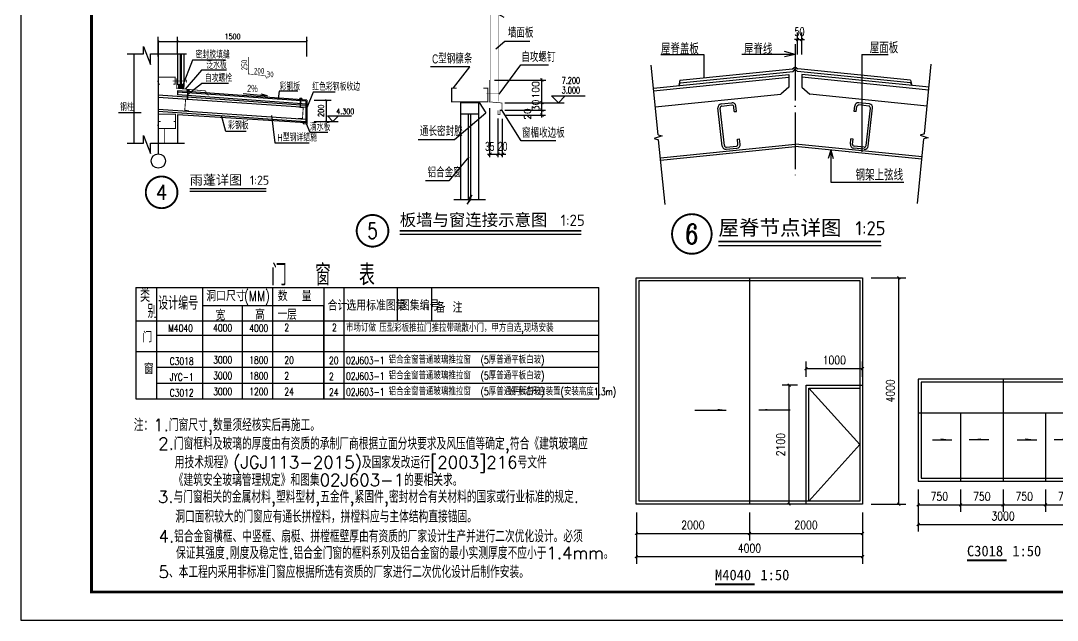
# Model space of a CAD drawing. Extents: x -21908402 to 2004492, y 83987 to 5079726.
# Drawn here: x 1811392 to 1866368, y 83987 to 115777 of the extents above; entities that cross this region are included whole.
import ezdxf
from ezdxf.enums import TextEntityAlignment as Align

# ---------------------------------------------------------------- set-up
doc = ezdxf.new("R2010")
doc.units = 0
doc.header["$LTSCALE"] = 1000
doc.linetypes.add('DOTE', pattern=[2.42, 2, -0.2, 0.02, -0.2])
doc.layers.get('0').update_dxf_attribs({"linetype": 'CONTINUOUS'})
doc.layers.get('DEFPOINTS').update_dxf_attribs({"linetype": 'CONTINUOUS'})
for name, color, linetype in [('3', 123, 'CONTINUOUS'), ('CC', 3, 'CONTINUOUS'), ('DIM1', 210, 'CONTINUOUS'), ('DIM_ELEV', 3, 'CONTINUOUS'), ('DIM_IDEN', 3, 'CONTINUOUS'), ('DIM_SYMB', 3, 'CONTINUOUS'), ('DOTE', 1, 'DOTE'), ('PUB_DIM', 3, 'CONTINUOUS'), ('PUB_TEXT', 7, 'CONTINUOUS'), ('PUB_TITLE', 4, 'CONTINUOUS'), ('SGT', 40, 'CONTINUOUS'), ('WALL', 6, 'CONTINUOUS'), ('WALL_$LINE', 7, 'CONTINUOUS'), ('WINDOW', 94, 'CONTINUOUS'), ('文字', 153, 'CONTINUOUS')]:
    doc.layers.add(name, color=color, linetype=linetype)
doc.styles.add('_HZTXT', font='txt.shx', dxfattribs={"width": 0.8, "bigfont": 'hztxt.shx'})
doc.styles.add('_TCH_DIM', font='SIMPLEX', dxfattribs={"bigfont": 'GBCBIG'})
doc.styles.add('_TCH_DIM_T3', font='simplex_.ttf', dxfattribs={"width": 0.705882, "bigfont": 'GBCBIG'})
doc.styles.add('_TCH_LABEL', font='complex_.ttf', dxfattribs={"bigfont": 'GBCBIG'})
doc.styles.add('CHIN-1', font='')
doc.styles.add('DIM_FONT', font='simplex.shx', dxfattribs={"width": 0.8})
doc.styles.add('SM', font='SIM08', dxfattribs={"width": 0.7, "height": 5, "bigfont": 'HZTXT'})
doc.styles.get("Standard").update_dxf_attribs({"font": 'tssdeng.shx', "width": 0.7, "bigfont": 'hztxt.shx'})
doc.styles.add('图签宋体', font='simhei.ttf')
doc.styles.get('CHIN-1').set_extended_font_data('SimSun')
doc.dimstyles.new('_TCH_ARCH__100', dxfattribs={"dimtxt": 297.5, "dimasz": 100, "dimexe": 250, "dimexo": 300, "dimgap": 126.25, "dimtad": 1, "dimdec": 0, "dimzin": 0, "dimtxsty": '_TCH_DIM_T3', "dimblk": 'ARCHTICK', "dimcen": 0.09, "dimclrt": 7, "dimazin": 3, "dimtfac": 1, "dimtdec": 0, "dimtix": 1, "dimtmove": 0, "dimatfit": 3, "dimtolj": 1, "dimtzin": 0})
doc.dimstyles.new('DIMN', dxfattribs={"dimtxt": 300, "dimasz": 100, "dimexe": 250, "dimexo": 300, "dimgap": 150, "dimtad": 1, "dimdec": 0, "dimzin": 0, "dimtxsty": 'DIM_FONT', "dimblk": 'ARCHTICK', "dimcen": 0.09, "dimclrt": 7, "dimazin": 3, "dimtfac": 1, "dimtdec": 0, "dimtix": 1, "dimtmove": 0, "dimatfit": 3, "dimtolj": 1, "dimtzin": 0})
doc.dimstyles.new('DIMN50', dxfattribs={"dimscale": 0.5, "dimtxt": 300, "dimasz": 100, "dimexe": 250, "dimexo": 300, "dimgap": 150, "dimtad": 1, "dimdec": 0, "dimzin": 0, "dimtxsty": 'DIM_FONT', "dimblk": 'ARCHTICK', "dimcen": 0.09, "dimclrt": 7, "dimazin": 3, "dimtfac": 1, "dimtdec": 0, "dimtix": 1, "dimtmove": 0, "dimatfit": 3, "dimtolj": 1, "dimtzin": 0})

# ---------------------------------------------------------------- blocks, each defined once
blk = doc.blocks.new('_ARCHTICK')
at = {"color": 0, "linetype": 'BYBLOCK', "const_width": 0.4}
blk.add_lwpolyline([(-0.5, -0.5), (0.5, 0.5)], dxfattribs=at)
blk = doc.blocks.new('*D22')
at = {"layer": 'DEFPOINTS', "color": 0}
for p in [(972805, -2474429), (972655, -2475259), (972805, -2475259)]:
    blk.add_point(p, dxfattribs=at)
at = {"layer": 'PUB_DIM', "color": 0}
for p, q in [((972655, -2474959), (972655, -2474179)), ((972805, -2474959), (972805, -2474179)), ((972655, -2474429), (972555, -2474429)), ((972655, -2474429), (972805, -2474429)), ((972805, -2474429), (972905, -2474429))]:
    blk.add_line(p, q, dxfattribs=at)
at = {"layer": 'PUB_DIM', "color": 0, "xscale": 100, "yscale": 100, "zscale": 100}
blk.add_blockref('_ARCHTICK', (972655, -2474429), dxfattribs=at)
at = {"layer": 'PUB_DIM', "color": 0, "xscale": 100, "yscale": 100, "zscale": 100, "rotation": 180}
blk.add_blockref('_ARCHTICK', (972805, -2474429), dxfattribs=at)
at = {"layer": 'PUB_DIM', "color": 7, "insert": (972730, -2474154), "char_height": 297.5, "attachment_point": 5, "style": '_TCH_DIM_T3'}
blk.add_mtext('\\A1;50', dxfattribs=at)
blk = doc.blocks.new('*D34')
at = {"layer": 'DEFPOINTS', "color": 0}
for p in [(802378, -2479625), (803353, -2479625), (802378, -2480793)]:
    blk.add_point(p, dxfattribs=at)
at = {"layer": 'PUB_DIM', "color": 0}
for p, q in [((802678, -2479625), (803603, -2479625)), ((803353, -2480793), (803353, -2479625)), ((802678, -2480793), (803603, -2480793))]:
    blk.add_line(p, q, dxfattribs=at)
at = {"layer": 'PUB_DIM', "color": 0, "xscale": 100, "yscale": 100, "zscale": 100}
for p, rotation in [((803353, -2479625), 90), ((803353, -2480793), 270)]:
    blk.add_blockref('_ARCHTICK', p, dxfattribs=dict(at, rotation=rotation))
at = {"layer": 'PUB_DIM', "color": 7, "insert": (803053, -2480209), "char_height": 300, "attachment_point": 5, "rotation": 90, "style": 'DIM_FONT'}
blk.add_mtext('\\A1;200', dxfattribs=at)
blk = doc.blocks.new('C')
at = {"layer": '3', "color": 6}
for p, q in [((971817, -2485250), (972223, -2484921)), ((972223, -2484921), (973319, -2484921)), ((970673, -2486042), (968939, -2486042)), ((969957, -2486979), (970673, -2486042)), ((971970, -2487252), (972926, -2485965)), ((972926, -2485965), (974149, -2485965)), ((971757, -2486635), (974026, -2486635)), ((973860, -2488292), (973860, -2486561)), ((970269, -2491904), (970269, -2487629)), ((970269, -2487629), (971069, -2487629)), ((971065, -2487629), (971095, -2487605)), ((971088, -2487657), (971065, -2487627)), ((971068, -2487633), (971098, -2487609)), ((971092, -2487654), (971069, -2487624)), ((971069, -2491904), (971069, -2487629)), ((971071, -2487637), (971101, -2487613)), ((971096, -2487651), (971073, -2487621)), ((971074, -2487640), (971104, -2487617)), ((971100, -2487648), (971077, -2487618)), ((971077, -2487644), (971108, -2487621)), ((971080, -2487648), (971111, -2487625)), ((971104, -2487645), (971081, -2487615)), ((971083, -2487652), (971114, -2487629)), ((971108, -2487642), (971085, -2487612)), ((971086, -2487656), (971117, -2487633)), ((971112, -2487639), (971089, -2487609)), ((971092, -2487631), (971375, -2488081)), ((971116, -2487636), (971093, -2487606)), ((972220, -2487635), (974847, -2487635)), ((974334, -2487380), (974591, -2487636)), ((969997, -2489262), (971375, -2488081)), ((970269, -2488129), (971069, -2488129)), ((970269, -2488129), (971069, -2488129)), ((970619, -2491904), (970619, -2488129)), ((970719, -2491904), (970719, -2488129)), ((971555, -2490046), (971555, -2487872)), ((971999, -2487967), (972099, -2487967)), ((972943, -2489314), (972075, -2487927)), ((972220, -2487967), (974013, -2487967)), ((971921, -2490046), (971921, -2488331)), ((972121, -2490046), (972121, -2488345)), ((972220, -2488182), (974013, -2488182)), ((968393, -2489262), (969997, -2489262)), ((974468, -2489314), (972943, -2489314)), ((971457, -2489909), (972259, -2489909)), ((970635, -2490021), (969753, -2491079)), ((969753, -2491079), (968721, -2491079)), ((970760, -2491724), (970552, -2492113)), ((970619, -2491904), (970760, -2491724)), ((969966, -2491904), (971363, -2491904)), ((970552, -2492113), (970719, -2491904))]:
    blk.add_line(p, q, dxfattribs=at)
at = {"layer": '3'}
blk.add_line((970619, -2492134), (970619, -2492134), dxfattribs=at)
at = {"layer": '3', "color": 6}
for points, const_width in [([(971577, -2487577), (971577, -2483662)], 10), ([(971577, -2487573), (971951, -2487573), (971951, -2483736)], 10), ([(971537, -2486635), (971538, -2487611)], 30), ([(973925, -2486700), (973788, -2486563)], 40), ([(970070, -2486966), (970070, -2486991), (969870, -2486991), (969870, -2487591), (971470, -2487591), (971470, -2486991), (971270, -2486991)], 50), ([(971401, -2487230), (972007, -2487230)], 20), ([(971985, -2487187), (971985, -2487273)], 20), ([(971530, -2487596), (972106, -2487646)], 30), ([(972082, -2487645), (972101, -2487645), (972101, -2487967), (972001, -2487967), (972001, -2488166), (971925, -2488166), (971925, -2487969)], 30), ([(973925, -2487700), (973788, -2487563)], 40), ([(973927, -2488034), (973790, -2487896)], 40), ([(973927, -2488252), (973790, -2488115)], 40), ([(971489, -2489978), (971626, -2489841)], 40), ([(971852, -2489978), (971989, -2489841)], 40), ([(972052, -2489978), (972189, -2489841)], 40)]:
    blk.add_lwpolyline(points, dxfattribs=dict(at, const_width=const_width))
for centre, radius, start, end in [((971586, -2484612), 950, 50.903, 111.0134), ((971092, -2487631), 26.9, 352.9438, 345.4836)]:
    blk.add_arc(centre, radius, start, end, dxfattribs=at)
at = {"layer": 'DIM_ELEV', "color": 6}
for p, q in [((974590, -2487635), (974290, -2487335)), ((974290, -2487335), (975775, -2487335)), ((974590, -2487635), (974890, -2487335))]:
    blk.add_line(p, q, dxfattribs=at)
at = {"layer": 'DIM_SYMB', "const_width": 70}
blk.add_lwpolyline([(967574, -2493298), (975596, -2493298)], dxfattribs=at)
at = {"layer": 'DIM_SYMB'}
blk.add_lwpolyline([(967574, -2493438), (975596, -2493438)], dxfattribs=at)
at = {"layer": '3', "color": 6, "style": 'SM', "width": 0.7}
for s, p in [('墙面板', (972354, -2484753)), ('自攻螺钉', (972948, -2485830)), ('C型钢檩条', (969006, -2485897)), ('通长密封胶', (968468, -2489104)), ('窗楣收边板', (972978, -2489176)), ('35', (971346, -2489763)), ('20', (971916, -2489763)), ('铝合金窗', (968806, -2490927))]:
    blk.add_text(s, height=400, dxfattribs=at).set_placement(p)
at = {"layer": '3', "color": 6, "style": '_TCH_DIM'}
for s, p in [('100', (973731, -2487451)), ('30', (973731, -2488008)), ('20', (973373, -2488389))]:
    blk.add_text(s, height=300, rotation=90, dxfattribs=at).set_placement(p)
at = {"layer": 'PUB_TEXT', "color": 6, "style": '_TCH_DIM', "width": 0.705882}
for s, p in [('7.200', (974735, -2486798)), ('3.000', (974735, -2487230))]:
    blk.add_text(s, height=297.5, dxfattribs=at).set_placement(p)
at = {"layer": 'PUB_TEXT', "style": 'CHIN-1'}
blk.add_text('板墙与窗连接示意图', height=531.6, dxfattribs=at).set_placement((967574, -2493075))
at = {"layer": 'PUB_TEXT'}
blk.add_text('1:25', height=500, dxfattribs=at).set_placement((974687, -2493078))
blk = doc.blocks.new('KJLL51')
at = {"layer": 'PUB_TEXT', "style": '_TCH_DIM'}
blk.add_text('注：1.门窗尺寸,数量须经核实后再施工。', height=645.05, dxfattribs=at).set_placement((1382355, 93284), align=Align.MIDDLE)
for s, p in [('2.门窗框料及玻璃的厚度由有资质的承制厂商根据立面分块要求及风压值等确定,符合《建筑玻璃应', (1378715, 92034)), ('用技术规程》(JGJ113-2015)及国家发改运行[2003]216号文件', (1379591, 91045)), ('《建筑安全玻璃管理规定》和图集02J603-1的要相关求。', (1379536, 90105)), ('3.与门窗相关的金属材料,塑料型材,五金件,紧固件,密封材合有关材料的国家或行业标准的规定.', (1378697, 89213)), ('洞口面积较大的门窗应有通长拼樘料，拼樘料应与主体结构直接锚固。', (1379620, 88167)), ('4.铝合金窗横框、中竖框、扇梃、拼樘框壁厚由有资质的厂家设计生产并进行二次优化设计。必须', (1378729, 87121)), ('保证其强度.刚度及稳定性.铝合金门窗的框料系列及铝合金窗的最小实测厚度不应小于1.4mm。', (1379659, 86237)), ('5、本工程内采用非标准门窗应根据所选有资质的厂家进行二次优化设计后制作安装。', (1378729, 85232))]:
    blk.add_text(s, height=645.05, dxfattribs=at).set_placement(p)
blk = doc.blocks.new('*D394')
at = {"layer": 'DEFPOINTS', "color": 0}
for p in [(1861498, 90242), (1863498, 90242), (1863498, 89722)]:
    blk.add_point(p, dxfattribs=at)
at = {"layer": 'PUB_DIM', "color": 0}
for p, q in [((1861498, 90092), (1861498, 89597)), ((1863498, 90092), (1863498, 89597)), ((1861498, 89722), (1863498, 89722))]:
    blk.add_line(p, q, dxfattribs=at)
at = {"layer": 'PUB_DIM', "color": 0, "xscale": 50, "yscale": 50, "zscale": 50, "rotation": 180}
blk.add_blockref('_ARCHTICK', (1861498, 89722), dxfattribs=at)
at = {"layer": 'PUB_DIM', "color": 0, "xscale": 50, "yscale": 50, "zscale": 50}
blk.add_blockref('_ARCHTICK', (1863498, 89722), dxfattribs=at)
at = {"layer": 'PUB_DIM', "color": 7, "insert": (1862498, 89872), "char_height": 150, "attachment_point": 5, "style": 'DIM_FONT'}
blk.add_mtext('\\A1;2000', dxfattribs=at)
blk = doc.blocks.new('*D395')
at = {"layer": 'DEFPOINTS', "color": 0}
for p in [(1863498, 90242), (1865498, 90242), (1865498, 89722)]:
    blk.add_point(p, dxfattribs=at)
at = {"layer": 'PUB_DIM', "color": 0}
for p, q in [((1863498, 90092), (1863498, 89597)), ((1865498, 90092), (1865498, 89597)), ((1863498, 89722), (1865498, 89722))]:
    blk.add_line(p, q, dxfattribs=at)
at = {"layer": 'PUB_DIM', "color": 0, "xscale": 50, "yscale": 50, "zscale": 50, "rotation": 180}
blk.add_blockref('_ARCHTICK', (1863498, 89722), dxfattribs=at)
at = {"layer": 'PUB_DIM', "color": 0, "xscale": 50, "yscale": 50, "zscale": 50}
blk.add_blockref('_ARCHTICK', (1865498, 89722), dxfattribs=at)
at = {"layer": 'PUB_DIM', "color": 7, "insert": (1864498, 89872), "char_height": 150, "attachment_point": 5, "style": 'DIM_FONT'}
blk.add_mtext('\\A1;2000', dxfattribs=at)
blk = doc.blocks.new('*D396')
at = {"layer": 'DEFPOINTS', "color": 0}
for p in [(1864199, 92342), (1864498, 92342), (1864498, 90242)]:
    blk.add_point(p, dxfattribs=at)
at = {"layer": 'PUB_DIM', "color": 0}
for p, q in [((1864348, 92342), (1864074, 92342)), ((1864199, 90242), (1864199, 92342)), ((1864348, 90242), (1864074, 90242))]:
    blk.add_line(p, q, dxfattribs=at)
at = {"layer": 'PUB_DIM', "color": 0, "xscale": 50, "yscale": 50, "zscale": 50}
for p, rotation in [((1864199, 92342), 90), ((1864199, 90242), 270)]:
    blk.add_blockref('_ARCHTICK', p, dxfattribs=dict(at, rotation=rotation))
at = {"layer": 'PUB_DIM', "color": 7, "insert": (1864049, 91292), "char_height": 150, "attachment_point": 5, "rotation": 90, "style": 'DIM_FONT'}
blk.add_mtext('\\A1;2100', dxfattribs=at)
blk = doc.blocks.new('*D397')
at = {"layer": 'DEFPOINTS', "color": 0}
for p in [(1865498, 92637), (1864498, 92342), (1865498, 92342)]:
    blk.add_point(p, dxfattribs=at)
at = {"layer": 'PUB_DIM', "color": 0}
for p, q in [((1864498, 92492), (1864498, 92762)), ((1865498, 92492), (1865498, 92762)), ((1864498, 92637), (1865498, 92637))]:
    blk.add_line(p, q, dxfattribs=at)
at = {"layer": 'PUB_DIM', "color": 0, "xscale": 50, "yscale": 50, "zscale": 50, "rotation": 180}
blk.add_blockref('_ARCHTICK', (1864498, 92637), dxfattribs=at)
at = {"layer": 'PUB_DIM', "color": 0, "xscale": 50, "yscale": 50, "zscale": 50}
blk.add_blockref('_ARCHTICK', (1865498, 92637), dxfattribs=at)
at = {"layer": 'PUB_DIM', "color": 7, "insert": (1864998, 92787), "char_height": 150, "attachment_point": 5, "style": 'DIM_FONT'}
blk.add_mtext('\\A1;1000', dxfattribs=at)
blk = doc.blocks.new('*D398')
at = {"layer": 'DEFPOINTS', "color": 0}
for p in [(1865498, 94242), (1866138, 94242), (1865498, 90242)]:
    blk.add_point(p, dxfattribs=at)
at = {"layer": 'PUB_DIM', "color": 0}
for p, q in [((1865648, 94242), (1866263, 94242)), ((1866138, 90242), (1866138, 94242)), ((1865648, 90242), (1866263, 90242))]:
    blk.add_line(p, q, dxfattribs=at)
at = {"layer": 'PUB_DIM', "color": 0, "xscale": 50, "yscale": 50, "zscale": 50}
for p, rotation in [((1866138, 94242), 90), ((1866138, 90242), 270)]:
    blk.add_blockref('_ARCHTICK', p, dxfattribs=dict(at, rotation=rotation))
at = {"layer": 'PUB_DIM', "color": 7, "insert": (1865988, 92242), "char_height": 150, "attachment_point": 5, "rotation": 90, "style": 'DIM_FONT'}
blk.add_mtext('\\A1;4000', dxfattribs=at)
blk = doc.blocks.new('*D399')
at = {"layer": 'DEFPOINTS', "color": 0}
for p in [(1861498, 90092), (1865498, 90092), (1865498, 89312)]:
    blk.add_point(p, dxfattribs=at)
at = {"layer": 'PUB_DIM', "color": 0}
for p, q in [((1861498, 89942), (1861498, 89187)), ((1865498, 89942), (1865498, 89187)), ((1861498, 89312), (1865498, 89312))]:
    blk.add_line(p, q, dxfattribs=at)
at = {"layer": 'PUB_DIM', "color": 0, "xscale": 50, "yscale": 50, "zscale": 50, "rotation": 180}
blk.add_blockref('_ARCHTICK', (1861498, 89312), dxfattribs=at)
at = {"layer": 'PUB_DIM', "color": 0, "xscale": 50, "yscale": 50, "zscale": 50}
blk.add_blockref('_ARCHTICK', (1865498, 89312), dxfattribs=at)
at = {"layer": 'PUB_DIM', "color": 7, "insert": (1863498, 89462), "char_height": 150, "attachment_point": 5, "style": 'DIM_FONT'}
blk.add_mtext('\\A1;4000', dxfattribs=at)
blk = doc.blocks.new('*D413')
at = {"layer": 'DEFPOINTS', "color": 0}
for p in [(1854998, 89663), (1855748, 89663), (1855748, 89241)]:
    blk.add_point(p, dxfattribs=at)
at = {"layer": 'PUB_DIM', "color": 0}
for p, q in [((1854998, 89513), (1854998, 89116)), ((1855748, 89513), (1855748, 89116)), ((1854998, 89241), (1855748, 89241))]:
    blk.add_line(p, q, dxfattribs=at)
at = {"layer": 'PUB_DIM', "color": 0, "xscale": 50, "yscale": 50, "zscale": 50, "rotation": 180}
blk.add_blockref('_ARCHTICK', (1854998, 89241), dxfattribs=at)
at = {"layer": 'PUB_DIM', "color": 0, "xscale": 50, "yscale": 50, "zscale": 50}
blk.add_blockref('_ARCHTICK', (1855748, 89241), dxfattribs=at)
at = {"layer": 'PUB_DIM', "color": 7, "insert": (1855373, 89391), "char_height": 150, "attachment_point": 5, "style": 'DIM_FONT'}
blk.add_mtext('\\A1;750', dxfattribs=at)
blk = doc.blocks.new('*D414')
at = {"layer": 'DEFPOINTS', "color": 0}
for p in [(1855748, 89663), (1856498, 89663), (1856498, 89241)]:
    blk.add_point(p, dxfattribs=at)
at = {"layer": 'PUB_DIM', "color": 0}
for p, q in [((1855748, 89513), (1855748, 89116)), ((1856498, 89513), (1856498, 89116)), ((1855748, 89241), (1856498, 89241))]:
    blk.add_line(p, q, dxfattribs=at)
at = {"layer": 'PUB_DIM', "color": 0, "xscale": 50, "yscale": 50, "zscale": 50, "rotation": 180}
blk.add_blockref('_ARCHTICK', (1855748, 89241), dxfattribs=at)
at = {"layer": 'PUB_DIM', "color": 0, "xscale": 50, "yscale": 50, "zscale": 50}
blk.add_blockref('_ARCHTICK', (1856498, 89241), dxfattribs=at)
at = {"layer": 'PUB_DIM', "color": 7, "insert": (1856123, 89391), "char_height": 150, "attachment_point": 5, "style": 'DIM_FONT'}
blk.add_mtext('\\A1;750', dxfattribs=at)
blk = doc.blocks.new('*D415')
at = {"layer": 'DEFPOINTS', "color": 0}
for p in [(1856498, 89663), (1857248, 89663), (1857248, 89241)]:
    blk.add_point(p, dxfattribs=at)
at = {"layer": 'PUB_DIM', "color": 0}
for p, q in [((1856498, 89513), (1856498, 89116)), ((1857248, 89513), (1857248, 89116)), ((1856498, 89241), (1857248, 89241))]:
    blk.add_line(p, q, dxfattribs=at)
at = {"layer": 'PUB_DIM', "color": 0, "xscale": 50, "yscale": 50, "zscale": 50, "rotation": 180}
blk.add_blockref('_ARCHTICK', (1856498, 89241), dxfattribs=at)
at = {"layer": 'PUB_DIM', "color": 0, "xscale": 50, "yscale": 50, "zscale": 50}
blk.add_blockref('_ARCHTICK', (1857248, 89241), dxfattribs=at)
at = {"layer": 'PUB_DIM', "color": 7, "insert": (1856873, 89391), "char_height": 150, "attachment_point": 5, "style": 'DIM_FONT'}
blk.add_mtext('\\A1;750', dxfattribs=at)
blk = doc.blocks.new('*D416')
at = {"layer": 'DEFPOINTS', "color": 0}
for p in [(1857248, 89663), (1857998, 89663), (1857998, 89241)]:
    blk.add_point(p, dxfattribs=at)
at = {"layer": 'PUB_DIM', "color": 0}
for p, q in [((1857248, 89513), (1857248, 89116)), ((1857998, 89513), (1857998, 89116)), ((1857248, 89241), (1857998, 89241))]:
    blk.add_line(p, q, dxfattribs=at)
at = {"layer": 'PUB_DIM', "color": 0, "xscale": 50, "yscale": 50, "zscale": 50, "rotation": 180}
blk.add_blockref('_ARCHTICK', (1857248, 89241), dxfattribs=at)
at = {"layer": 'PUB_DIM', "color": 0, "xscale": 50, "yscale": 50, "zscale": 50}
blk.add_blockref('_ARCHTICK', (1857998, 89241), dxfattribs=at)
at = {"layer": 'PUB_DIM', "color": 7, "insert": (1857623, 89391), "char_height": 150, "attachment_point": 5, "style": 'DIM_FONT'}
blk.add_mtext('\\A1;750', dxfattribs=at)
blk = doc.blocks.new('*D417')
at = {"layer": 'DEFPOINTS', "color": 0}
for p in [(1854998, 89663), (1857998, 89663), (1857998, 88893)]:
    blk.add_point(p, dxfattribs=at)
at = {"layer": 'PUB_DIM', "color": 0}
for p, q in [((1854998, 89513), (1854998, 88768)), ((1857998, 89513), (1857998, 88768)), ((1854998, 88893), (1857998, 88893))]:
    blk.add_line(p, q, dxfattribs=at)
at = {"layer": 'PUB_DIM', "color": 0, "xscale": 50, "yscale": 50, "zscale": 50, "rotation": 180}
blk.add_blockref('_ARCHTICK', (1854998, 88893), dxfattribs=at)
at = {"layer": 'PUB_DIM', "color": 0, "xscale": 50, "yscale": 50, "zscale": 50}
blk.add_blockref('_ARCHTICK', (1857998, 88893), dxfattribs=at)
at = {"layer": 'PUB_DIM', "color": 7, "insert": (1856498, 89043), "char_height": 150, "attachment_point": 5, "style": 'DIM_FONT'}
blk.add_mtext('\\A1;3000', dxfattribs=at)
blk = doc.blocks.new('*D418')
at = {"layer": 'DEFPOINTS', "color": 0}
for p in [(1857998, 90863), (1858287, 90863), (1857998, 89663)]:
    blk.add_point(p, dxfattribs=at)
at = {"layer": 'PUB_DIM', "color": 0}
for p, q in [((1858148, 90863), (1858412, 90863)), ((1858287, 89663), (1858287, 90863)), ((1858148, 89663), (1858412, 89663))]:
    blk.add_line(p, q, dxfattribs=at)
at = {"layer": 'PUB_DIM', "color": 0, "xscale": 50, "yscale": 50, "zscale": 50}
for p, rotation in [((1858287, 90863), 90), ((1858287, 89663), 270)]:
    blk.add_blockref('_ARCHTICK', p, dxfattribs=dict(at, rotation=rotation))
at = {"layer": 'PUB_DIM', "color": 7, "insert": (1858137, 90263), "char_height": 150, "attachment_point": 5, "rotation": 90, "style": 'DIM_FONT'}
blk.add_mtext('\\A1;1200', dxfattribs=at)
blk = doc.blocks.new('*D419')
at = {"layer": 'DEFPOINTS', "color": 0}
for p in [(1857998, 91463), (1858287, 91463), (1857998, 90863)]:
    blk.add_point(p, dxfattribs=at)
at = {"layer": 'PUB_DIM', "color": 0}
for p, q in [((1858148, 91463), (1858412, 91463)), ((1858287, 90863), (1858287, 91463)), ((1858148, 90863), (1858412, 90863))]:
    blk.add_line(p, q, dxfattribs=at)
at = {"layer": 'PUB_DIM', "color": 0, "xscale": 50, "yscale": 50, "zscale": 50}
for p, rotation in [((1858287, 91463), 90), ((1858287, 90863), 270)]:
    blk.add_blockref('_ARCHTICK', p, dxfattribs=dict(at, rotation=rotation))
at = {"layer": 'PUB_DIM', "color": 7, "insert": (1858137, 91163), "char_height": 150, "attachment_point": 5, "rotation": 90, "style": 'DIM_FONT'}
blk.add_mtext('\\A1;600', dxfattribs=at)
blk = doc.blocks.new('*D420')
at = {"layer": 'DEFPOINTS', "color": 0}
for p in [(1857998, 91463), (1858575, 91463), (1857998, 89663)]:
    blk.add_point(p, dxfattribs=at)
at = {"layer": 'PUB_DIM', "color": 0}
for p, q in [((1858148, 91463), (1858700, 91463)), ((1858575, 89663), (1858575, 91463)), ((1858148, 89663), (1858700, 89663))]:
    blk.add_line(p, q, dxfattribs=at)
at = {"layer": 'PUB_DIM', "color": 0, "xscale": 50, "yscale": 50, "zscale": 50}
for p, rotation in [((1858575, 91463), 90), ((1858575, 89663), 270)]:
    blk.add_blockref('_ARCHTICK', p, dxfattribs=dict(at, rotation=rotation))
at = {"layer": 'PUB_DIM', "color": 7, "insert": (1858425, 90563), "char_height": 150, "attachment_point": 5, "rotation": 90, "style": 'DIM_FONT'}
blk.add_mtext('\\A1;1800', dxfattribs=at)
blk = doc.blocks.new('I')
at = {"layer": '3', "color": 6}
for p, q in [((967826.4, -2474957), (969347.5, -2474957)), ((969347.5, -2474957), (969347.5, -2475778.4)), ((972577.9, -2474957), (970686.8, -2474957)), ((972577.9, -2474957), (972192.9, -2474854.7)), ((972577.9, -2474957), (972192.9, -2475038.1)), ((974933.4, -2474957), (974933.4, -2478403.6)), ((974933.4, -2474957), (975858, -2474957)), ((967726.1, -2477796.3), (967479.9, -2475334.5)), ((972477.1, -2475465.5), (972577.9, -2475390.4)), ((972577.9, -2475390.4), (972670.9, -2475464.7)), ((977142.5, -2477767.6), (977388.7, -2475305.8)), ((967561.2, -2476147.9), (972350.6, -2475669)), ((967570.7, -2476242.4), (972350.6, -2475764.4)), ((968499.2, -2475863.3), (972477.1, -2475465.5)), ((968508.6, -2475957.8), (972504.2, -2475558.2)), ((972350.6, -2475669), (972350.6, -2476109.8)), ((972504.2, -2475558.2), (972577.9, -2475480.7)), ((972577.9, -2475480.7), (972655.4, -2475558.6)), ((976647.2, -2475957.8), (972655.4, -2475558.6)), ((976656.6, -2475863.3), (972670.9, -2475464.7)), ((972805.2, -2475669), (972805.2, -2476109.8)), ((977307.3, -2476119.2), (972805.2, -2475669)), ((977297.9, -2476213.7), (972805.2, -2475764.4)), ((968499.2, -2475863.3), (968456.5, -2476058.4)), ((968508.6, -2475957.8), (968456.5, -2476058.4)), ((972350.6, -2476109.8), (972063.7, -2476365.7)), ((972805.2, -2476109.8), (973092.1, -2476365.7)), ((976647.2, -2475957.8), (976699.2, -2476058.4)), ((976656.6, -2475863.3), (976699.2, -2476058.4)), ((967627.4, -2476809.4), (972063.7, -2476365.7)), ((977241.2, -2476780.6), (973092.1, -2476365.7)), ((969998.5, -2478198.5), (969844.5, -2476848.2)), ((970072.9, -2478177.6), (969921.7, -2476852.6)), ((969957, -2476708.1), (970335.9, -2476666.7)), ((969977.9, -2476782.5), (970331.6, -2476743.8)), ((970421, -2476976.9), (970401.6, -2476800.1)), ((970496.7, -2476968.6), (970476, -2476779.1)), ((974659, -2476968.6), (974679.8, -2476779.1)), ((974734.8, -2476976.9), (974754.2, -2476800.1)), ((975198.8, -2476708.1), (974819.9, -2476666.7)), ((975177.9, -2476782.5), (974824.2, -2476743.8)), ((975082.9, -2478177.6), (975234.1, -2476852.6)), ((975157.3, -2478198.5), (975311.3, -2476848.2)), ((970421, -2476976.9), (970496.7, -2476968.6)), ((974734.8, -2476976.9), (974659, -2476968.6)), ((967870.6, -2477838.5), (967588.8, -2477932.3)), ((967588.8, -2477932.3), (967743.5, -2477970.8)), ((967726.1, -2477796.3), (967870.6, -2477838.5)), ((967972.3, -2480258.2), (967743.5, -2477970.8)), ((970533.4, -2477948.3), (970609.2, -2477940)), ((970552.8, -2478125.1), (970533.4, -2477948.3)), ((970629.9, -2478129.4), (970609.2, -2477940)), ((974525.8, -2478129.4), (974546.6, -2477940)), ((974622.3, -2477948.3), (974546.6, -2477940)), ((974603, -2478125.1), (974622.3, -2477948.3)), ((976896.3, -2480229.5), (977125, -2477942)), ((977142.5, -2477767.6), (976997.9, -2477809.7)), ((976997.9, -2477809.7), (977279.7, -2477903.6)), ((977279.7, -2477903.6), (977125, -2477942)), ((967807.4, -2478610), (972569.9, -2478133.8)), ((967815.4, -2478690), (972577.9, -2478213.7)), ((970138.6, -2478311), (970517.5, -2478269.5)), ((970142.9, -2478233.9), (970496.6, -2478195.1)), ((977053.1, -2478661.2), (972577.9, -2478213.7)), ((977061.1, -2478581.3), (972585.9, -2478133.8)), ((973839.5, -2478339.9), (973744.1, -2478640.5)), ((973839.5, -2478339.9), (973839.5, -2479466.3)), ((973839.5, -2478339.9), (973917, -2478640.5)), ((975017.2, -2478311), (974638.3, -2478269.5)), ((975012.9, -2478233.9), (974659.2, -2478195.1)), ((973839.5, -2479466.3), (976412.5, -2479466.3))]:
    blk.add_line(p, q, dxfattribs=at)
for centre, radius, start, end in [((969970.8, -2476834.4), 127, 96.24556, 186.24556), ((969984.8, -2476845.7), 63.5, 96.24556, 186.24556), ((970338.5, -2476807), 63.5, 6.24556, 96.24556), ((970349.7, -2476793), 127, 6.24556, 96.24556), ((974806.1, -2476793), 127, 83.75444, 173.75444), ((974817.3, -2476807), 63.5, 83.75444, 173.75444), ((975171, -2476845.7), 63.5, 353.75444, 83.75444), ((975185, -2476834.4), 127, 353.75444, 83.75444), ((970124.8, -2478184.7), 127, 186.24556, 276.24556), ((970136, -2478170.7), 63.5, 186.24556, 276.24556), ((970489.6, -2478132), 63.5, 276.24556, 6.24556), ((970503.7, -2478143.2), 127, 276.24556, 6.24556), ((974652.1, -2478143.2), 127, 173.75444, 263.75444), ((974666.1, -2478132), 63.5, 173.75444, 263.75444), ((975019.8, -2478170.7), 63.5, 263.75444, 353.75444), ((975031, -2478184.7), 127, 263.75444, 353.75444), ((968909.9, -2478582.4), 1.9, 95.71059, 180), ((974119.6, -2478369.8), 1.9, 0, 84.28941), ((974490.1, -2478403), 1.9, 180, 264.28941)]:
    blk.add_arc(centre, radius, start, end, dxfattribs=at)
at = {"layer": 'DIM_SYMB', "const_width": 70}
blk.add_lwpolyline([(969861.9, -2481569.3), (975612.4, -2481569.3)], dxfattribs=at)
at = {"layer": 'DIM_SYMB'}
blk.add_lwpolyline([(969861.9, -2481709.3), (975612.4, -2481709.3)], dxfattribs=at)
at = {"layer": 'DOTE'}
blk.add_line((972577.9, -2474589.8), (972577.9, -2479318.9), dxfattribs=at)
at = {"layer": '3', "color": 6, "style": 'SM', "width": 0.7}
for s, p in [('屋脊盖板', (967826.9, -2474959)), ('屋脊线', (970763.2, -2474971.2)), ('屋面板', (975212.3, -2474917.1)), ('钢架上弦线', (974710.7, -2479414.4))]:
    blk.add_text(s, height=400, dxfattribs=at).set_placement(p)
at = {"layer": 'PUB_TEXT', "style": 'CHIN-1'}
blk.add_text('屋脊节点详图', height=531.65, dxfattribs=at).set_placement((969861.9, -2481346.6))
at = {"layer": 'PUB_TEXT'}
blk.add_text('1:25', height=500, dxfattribs=at).set_placement((974703.5, -2481349.5))
at = {"layer": 'PUB_DIM', "color": 6}
dim = blk.add_aligned_dim(p1=(972655.4, -2475258.6), p2=(972805.2, -2475258.6), distance=829.2, text='50', dimstyle='_TCH_ARCH__100', dxfattribs=at)
dim.commit()
dim.dimension.update_dxf_attribs({"geometry": '*D22', "text_midpoint": (972730.3, -2474154.4)})
blk = doc.blocks.new('333')
at = {"layer": '3'}
for p, q in [((792701, -2477069.8), (792701, -2481995.5)), ((795116.8, -2477069.8), (795116.8, -2478765.4)), ((795266.8, -2477069.8), (795266.8, -2478765.4)), ((795326.8, -2477069.8), (795326.8, -2478765.4)), ((795476.8, -2477069.8), (795476.8, -2478765.4)), ((795954.3, -2477412.5), (795380.4, -2478889.5)), ((797769.1, -2477412.5), (795954.3, -2477412.5)), ((796451.4, -2477970.3), (795537, -2479009.2)), ((797824.9, -2477970.3), (796451.4, -2477970.3)), ((795696.8, -2479285.6), (796454.1, -2478693.9)), ((797937.1, -2478693.9), (796454.1, -2478693.9)), ((794062.9, -2479332), (802207.6, -2479892.6)), ((794062.9, -2479452), (802207.6, -2480012.6)), ((802267.6, -2479832.6), (795116.8, -2479319.4)), ((802207.6, -2479678.8), (795126.4, -2479169.7)), ((802267.6, -2479622.9), (795130.2, -2479109.8)), ((798742.1, -2479257.1), (800097, -2479372)), ((800097, -2479372), (799752.7, -2479284.6)), ((800731.5, -2479126.1), (800685, -2479541.9)), ((801765.6, -2479126.1), (800731.5, -2479126.1)), ((801875.3, -2479520), (801871.1, -2479571.3)), ((801990.9, -2479579), (801871.1, -2479571.3)), ((801995, -2479527.6), (801875.3, -2479520)), ((801904.4, -2479573.5), (801896.4, -2479972.4)), ((801919.2, -2479972.4), (801952.2, -2479576.5)), ((801995, -2479527.6), (801990.9, -2479579)), ((802616, -2479185.2), (802267.6, -2480042.6)), ((802267.6, -2479622.9), (802267.6, -2480944.1)), ((803829.9, -2479185.2), (802616, -2479185.2)), ((794062.9, -2480112), (802207.6, -2480672.6)), ((794062.9, -2480232), (802207.6, -2480792.6)), ((802207.6, -2479678.8), (802207.6, -2480865.1)), ((791856.3, -2480305.2), (793117.3, -2480305.2)), ((795116.8, -2480425.7), (795116.8, -2481995.5)), ((802207.6, -2480865.1), (795116.8, -2480425.7)), ((797785, -2481350.7), (797558.5, -2480472.6)), ((800317.3, -2480473.8), (800507.5, -2481973.5)), ((798912, -2481350.7), (797785, -2481350.7)), ((802063.3, -2480856.2), (802063.3, -2480931.4)), ((802262.9, -2480943.8), (802063.3, -2480931.4)), ((802230.1, -2480907.3), (802439.7, -2481381.1)), ((802439.7, -2481381.1), (803432, -2481381.1)), ((800507.5, -2481973.5), (802394.9, -2481973.5))]:
    blk.add_line(p, q, dxfattribs=at)
for points in [[(792336.3, -2477069.8), (793249.8, -2477069.8), (793249.8, -2476652.2), (793635.6, -2477648), (793635.6, -2477069.8), (795617.3, -2477069.8)], [(792336.3, -2481995.5), (793249.8, -2481995.5), (793249.8, -2481577.9), (793635.6, -2482573.8), (793635.6, -2481995.5), (795515.6, -2481995.5)]]:
    blk.add_lwpolyline(points, dxfattribs=at)
at = {"layer": '3', "const_width": 32}
blk.add_lwpolyline([(794409.6, -2481995.5), (794409.6, -2481188.4)], dxfattribs=at)
at = {"layer": '3'}
blk.add_circle((794062.9, -2482980), 396.4, dxfattribs=at)
at = {"layer": 'CC'}
for p, q in [((795183.2, -2478765.4), (795165.3, -2478971.9)), ((795261.1, -2478765.4), (795243.2, -2478971.9))]:
    blk.add_line(p, q, dxfattribs=at)
at = {"layer": 'CC', "color": 3, "linetype": 'CONTINUOUS'}
blk.add_line((795130.2, -2479109.8), (795116.8, -2479319.4), dxfattribs=at)
at = {"layer": 'CC', "const_width": 57.6}
for points in [[(794885.7, -2478742.2), (794993.7, -2478742.2), (794993.7, -2478346.2), (794053, -2478346.2), (794053, -2478742.2), (794161, -2478742.2)], [(794910.7, -2480792.4), (795018.7, -2480792.4), (795018.7, -2480396.4), (794078, -2480396.4), (794078, -2480792.4), (794186, -2480792.4)], [(794910.7, -2480792.4), (795018.7, -2480792.4), (795018.7, -2481188.4), (794078, -2481188.4), (794078, -2480792.4), (794186, -2480792.4)]]:
    blk.add_lwpolyline(points, dxfattribs=at)
at = {"layer": 'DIM1', "color": 3, "linetype": 'CONTINUOUS'}
for p, q in [((794062.9, -2477069.8), (794062.9, -2479332)), ((795476.8, -2478765.4), (795116.8, -2478765.4)), ((795461.3, -2478944.2), (795167.7, -2478944.2)), ((795465.8, -2478892.3), (795172.2, -2478892.3)), ((795471, -2478831.7), (795177.4, -2478831.7)), ((795643.4, -2479085.5), (795639.2, -2479136.8)), ((795763.2, -2479093.1), (795643.4, -2479085.5)), ((795763.2, -2479093.1), (795759, -2479144.5)), ((794062.9, -2479332), (794062.9, -2481995.5)), ((795759, -2479144.5), (795639.2, -2479136.8)), ((795670.7, -2479138.8), (795662.4, -2479567.5)), ((795685.2, -2479567.5), (795719.4, -2479142)), ((803552.9, -2480792.6), (803990.4, -2480792.6))]:
    blk.add_line(p, q, dxfattribs=at)
blk.add_lwpolyline([(799041.2, -2477245.3, 30, 30, 0), (799041.2, -2478172.7, 30, 30, 0), (799963.8, -2478263.4, 30, 30, 0), (800068.6, -2478431, 20, 20, 0)], format="xyseb", dxfattribs=at)
for points, const_width in [([(795061.9, -2478423.1), (795061.9, -2478964.7), (796666.6, -2479107.8), (796823.9, -2479359.3)], 40), ([(795765.4, -2480205.1), (795523, -2480184.2), (795570.7, -2479573.3), (795812.4, -2479594.2)], 48), ([(801785.1, -2480626.6), (802028, -2480640.6), (802068.1, -2480029.2), (801825.8, -2480015.3)], 48)]:
    blk.add_lwpolyline(points, dxfattribs=dict(at, const_width=const_width))
at = {"layer": 'DIM_ELEV'}
for p, q in [((803709.8, -2480792.6), (803409.8, -2480492.6)), ((803409.8, -2480492.6), (804726.9, -2480492.6)), ((803709.8, -2480792.6), (804009.8, -2480492.6))]:
    blk.add_line(p, q, dxfattribs=at)
at = {"layer": 'DIM_SYMB', "const_width": 70}
blk.add_lwpolyline([(795797.5, -2484504.2), (800029.8, -2484504.2)], dxfattribs=at)
at = {"layer": 'DIM_SYMB'}
blk.add_lwpolyline([(795797.5, -2484644.2), (800029.8, -2484644.2)], dxfattribs=at)
at = {"layer": 'DOTE'}
blk.add_line((794062.9, -2476374.8), (794062.9, -2482578.8), dxfattribs=at)
at = {"layer": 'PUB_DIM'}
for p, q in [((794062.9, -2477213.6), (794062.9, -2476129.3)), ((795116.8, -2477069.8), (795116.8, -2476121.2)), ((802271.6, -2477213.6), (802271.6, -2476129.3)), ((794062.9, -2476379.3), (802271.6, -2476379.3))]:
    blk.add_line(p, q, dxfattribs=at)
at = {"layer": 'SGT'}
for p, q in [((795344.8, -2478765.4), (795326.9, -2478971.9)), ((795418.5, -2478765.4), (795398.4, -2478997.9)), ((795476.8, -2478765.4), (795456.2, -2479002.9))]:
    blk.add_line(p, q, dxfattribs=at)
at = {"layer": 'WALL_$LINE'}
for points, const_width in [([(795630.6, -2478659.6), (795630.6, -2478479.7)], 40), ([(794851.6, -2478560.5), (795630.6, -2478560.5)], 24)]:
    blk.add_lwpolyline(points, dxfattribs=dict(at, const_width=const_width))
at = {"layer": 'PUB_DIM', "xscale": 100, "yscale": 100, "zscale": 100, "rotation": 180}
for p in [(794062.9, -2476379.3), (795116.8, -2476379.3)]:
    blk.add_blockref('_ARCHTICK', p, dxfattribs=at)
at = {"layer": 'PUB_DIM', "xscale": 100, "yscale": 100, "zscale": 100}
blk.add_blockref('_ARCHTICK', (802271.6, -2476379.3), dxfattribs=at)
at = {"layer": '3', "style": 'SM', "width": 0.7}
for s, p in [('密封胶填缝', (796123, -2477319.9)), ('泛水板', (796712.5, -2477893.3)), ('自攻螺栓', (796630, -2478604.6)), ('2%', (798967.5, -2479174.2)), ('彩钢板', (800764.2, -2479077.9)), ('红色彩钢板收边', (802565.1, -2479088.5)), ('钢柱', (791950.9, -2480217)), ('彩钢板', (797914.9, -2481224.8)), ('滴水板', (802434.5, -2481311.3)), ('H型钢详结施', (800643.4, -2481892.1))]:
    blk.add_text(s, height=400, dxfattribs=at).set_placement(p)
at = {"layer": 'PUB_DIM', "color": 7, "insert": (798167.3, -2476104.3), "char_height": 297.5, "attachment_point": 5, "style": '_TCH_DIM_T3'}
blk.add_mtext('\\A1;1500', dxfattribs=at)
at = {"layer": 'PUB_TEXT', "style": '_TCH_DIM', "width": 0.705882}
blk.add_text('4.300', height=297.5, dxfattribs=at).set_placement((803896.9, -2480387.6))
at = {"layer": 'PUB_TEXT', "style": 'CHIN-1'}
blk.add_text('雨蓬详图', height=531.65, dxfattribs=at).set_placement((795797.5, -2484290.4))
at = {"layer": 'PUB_TEXT'}
blk.add_text('1:25', height=500, dxfattribs=at).set_placement((799120.9, -2484290.4))
at = {"layer": 'WALL_$LINE', "width": 0.766}
blk.add_text('250', height=320, rotation=90, dxfattribs=at).set_placement((798971.9, -2477976.3))
for s, p in [('200', (799341, -2478162.6)), ('30', (800044.1, -2478355.8))]:
    blk.add_text(s, height=320, dxfattribs=at).set_placement(p)
at = {"layer": 'PUB_DIM'}
dim = blk.add_linear_dim(base=(803352.9, -2479624.6), p1=(802377.8, -2480792.6), p2=(802377.8, -2479624.6), angle=90, text='200', dimstyle='DIMN', dxfattribs=at)
dim.commit()
dim.dimension.update_dxf_attribs({"geometry": '*D34', "text_midpoint": (803052.9, -2480208.6)})
blk = doc.blocks.new('GGGGFF')
at = {"layer": 'DIM_SYMB'}
for points in [[(1863086.6, 91903.7), (1862936.6, 91903.7), (1862936.6, 91923.7)], [(1863663.8, 91903.7), (1863813.8, 91903.7), (1863813.8, 91923.7)]]:
    blk.add_hatch(color=256, dxfattribs=at).paths.add_polyline_path(points)
blk.add_lwpolyline([(1864547.6, 92292.2), (1865447.6, 91292.2), (1864547.6, 90292.2)])
for points in [[(1862531.3, 91903.7), (1863086.6, 91903.7)], [(1864219.1, 91903.7), (1863663.8, 91903.7)]]:
    blk.add_lwpolyline(points, dxfattribs=at)
at = {"layer": 'WINDOW'}
for p, q in [((1861497.6, 94242.2), (1865497.6, 94242.2)), ((1861497.6, 90242.2), (1861497.6, 94242.2)), ((1863497.6, 94242.2), (1863497.6, 90242.2)), ((1865497.6, 94242.2), (1865497.6, 90242.2)), ((1865497.6, 90242.2), (1861497.6, 90242.2))]:
    blk.add_line(p, q, dxfattribs=at)
for points in [[(1861547.6, 94192.2), (1865447.6, 94192.2), (1865447.6, 90292.2), (1861547.6, 90292.2)], [(1865497.6, 90242.2), (1864497.6, 90242.2), (1864497.6, 92342.2), (1865497.6, 92342.2)], [(1865447.6, 90292.2), (1864547.6, 90292.2), (1864547.6, 92292.2), (1865447.6, 92292.2)]]:
    blk.add_lwpolyline(points, close=True, dxfattribs=at)
at = {"layer": 'PUB_DIM'}
for p1, p2, distance, picture, middle in [((1865497.6, 90242.2), (1865497.6, 94242.2), -640.8, '*D398', (1865988.4, 92242.2)), ((1864497.6, 92342.2), (1865497.6, 92342.2), 295.2, '*D397', (1864997.6, 92787.4)), ((1864497.6, 90242.2), (1864497.6, 92342.2), 298.3, '*D396', (1864049.4, 91292.2)), ((1861497.6, 90242.2), (1863497.6, 90242.2), -520.1, '*D394', (1862497.6, 89872.1)), ((1863497.6, 90242.2), (1865497.6, 90242.2), -520.1, '*D395', (1864497.6, 89872.1)), ((1861497.6, 90092.2), (1865497.6, 90092.2), -780.4, '*D399', (1863497.6, 89461.9))]:
    dim = blk.add_aligned_dim(p1=p1, p2=p2, distance=distance, dimstyle='DIMN50', dxfattribs=at)
    dim.commit()
    dim.dimension.update_dxf_attribs({"geometry": picture, "text_midpoint": middle})
blk = doc.blocks.new('JHGFG')
at = {"layer": 'DIM_SYMB'}
for points in [[(1855594.6, 90388.9), (1855394.6, 90388.9), (1855394.6, 90415.6)], [(1855900.7, 90388.9), (1856100.7, 90388.9), (1856100.7, 90415.6)], [(1857094.6, 90388.9), (1856894.6, 90388.9), (1856894.6, 90415.6)], [(1857400.7, 90388.9), (1857600.7, 90388.9), (1857600.7, 90415.6)]]:
    blk.add_hatch(color=256, dxfattribs=at).paths.add_polyline_path(points)
for points in [[(1855250.1, 90388.9), (1855594.6, 90388.9)], [(1856245.1, 90388.9), (1855900.7, 90388.9)], [(1856750.1, 90388.9), (1857094.6, 90388.9)], [(1857745.1, 90388.9), (1857400.7, 90388.9)]]:
    blk.add_lwpolyline(points, dxfattribs=at)
at = {"layer": 'WINDOW'}
for p, q in [((1857997.6, 91463), (1854997.6, 91463)), ((1854997.6, 91463), (1854997.6, 89663)), ((1856497.6, 91463), (1856497.6, 89663)), ((1857997.6, 89663), (1857997.6, 91463)), ((1857997.6, 90863), (1854997.6, 90863)), ((1855747.6, 90863), (1855747.6, 89663)), ((1857247.6, 90863), (1857247.6, 89663)), ((1854997.6, 89663), (1857997.6, 89663))]:
    blk.add_line(p, q, dxfattribs=at)
blk.add_lwpolyline([(1857947.6, 91413), (1855047.6, 91413), (1855047.6, 89713), (1857947.6, 89713)], close=True, dxfattribs=at)
at = {"layer": 'PUB_DIM'}
for p1, p2, distance, picture, middle in [((1857997.6, 90863), (1857997.6, 91463), -289.6, '*D419', (1858137.2, 91163)), ((1857997.6, 89663), (1857997.6, 91463), -577.4, '*D420', (1858425.1, 90563)), ((1857997.6, 89663), (1857997.6, 90863), -289.6, '*D418', (1858137.2, 90263)), ((1854997.6, 89663), (1855747.6, 89663), -422.5, '*D413', (1855372.6, 89390.5)), ((1854997.6, 89663), (1857997.6, 89663), -770.4, '*D417', (1856497.6, 89042.6)), ((1855747.6, 89663), (1856497.6, 89663), -422.5, '*D414', (1856122.6, 89390.5)), ((1856497.6, 89663), (1857247.6, 89663), -422.5, '*D415', (1856872.6, 89390.5)), ((1857247.6, 89663), (1857997.6, 89663), -422.5, '*D416', (1857622.6, 89390.5))]:
    dim = blk.add_aligned_dim(p1=p1, p2=p2, distance=distance, dimstyle='DIMN50', dxfattribs=at)
    dim.commit()
    dim.dimension.update_dxf_attribs({"geometry": picture, "text_midpoint": middle})

msp = doc.modelspace()

# ---------------------------------------------------------------- linework, layer by layer
for p, q in [((1831354.8, 101626.7), (1831354.8, 99864.6)), ((1833183.3, 101626.7), (1833183.3, 99864.6)), ((1821035.5, 100675.4), (1827466.4, 100676)), ((1817497.7, 99864.4), (1842058.1, 99864.7)), ((1818600.7, 99864.4), (1842058.1, 99864.7)), ((1818600.9, 99096.7), (1842058.4, 99097)), ((1817497.8, 98242.1), (1842058.2, 98242.4)), ((1818600.7, 98242.2), (1842058.2, 98242.4)), ((1818600.7, 98242.2), (1842058.1, 98242.4)), ((1818600.8, 98242.2), (1842058.3, 98242.4)), ((1818600.8, 98242.1), (1842058.2, 98242.4)), ((1818600.8, 98242.2), (1842058.2, 98242.4)), ((1818600.8, 98242.1), (1842058.2, 98242.4)), ((1818600.8, 98242.1), (1842058.2, 98242.4)), ((1818601, 98242.2), (1842058.4, 98242.4)), ((1818601, 98242.2), (1842058.4, 98242.4)), ((1818600.8, 97404.6), (1842058.3, 97404.8)), ((1818600.8, 97404.6), (1842058.2, 97404.8)), ((1818600.9, 97404.6), (1842058.3, 97404.8)), ((1818600.9, 96567), (1842058.3, 96567.2)), ((1818600.9, 96566.9), (1842058.3, 96567.2)), ((1818601, 96567), (1842058.4, 96567.2))]:
    msp.add_line(p, q)
at = {"layer": 'DIM_IDEN', "const_width": 100}
for points in [[(1819703.4, 106679.3, 1), (1818023.4, 106679.3, 1)], [(1848036.5, 104469.6, 1), (1845936.5, 104469.6, 1)], [(1830890.9, 104639.4, 1), (1829210.9, 104639.4, 1)]]:
    msp.add_lwpolyline(points, format="xyb", close=True, dxfattribs=at)
at = {"layer": 'DIM_SYMB', "const_width": 105}
for points in [[(1861579.2, 87167.4), (1863684.9, 87167.4)], [(1848216.5, 85896.4), (1850325.3, 85896.4)]]:
    msp.add_lwpolyline(points, dxfattribs=at)
at = {"layer": 'PUB_TEXT'}
for p, q in [((1818600.7, 101626.4), (1818600.9, 95729.4)), ((1821035.5, 101626.5), (1821035.8, 95729.4)), ((1824744.4, 101626.5), (1824744.6, 95729.5)), ((1827466.4, 101626.9), (1827466.7, 95729.5)), ((1828526, 101626.7), (1828526.1, 95729.5)), ((1823133.3, 100675.4), (1823133.6, 95729.4)), ((1827466.7, 95729.5), (1827466.4, 100676)), ((1827466.7, 95729.5), (1827466.4, 100676)), ((1827466.6, 95729.5), (1827466.4, 100676)), ((1827466.7, 95729.5), (1827466.4, 100676)), ((1827466.7, 95729.5), (1827466.4, 100676)), ((1827466.6, 95729.5), (1827466.4, 100675.5))]:
    msp.add_line(p, q, dxfattribs=at)
at = {"layer": 'PUB_TITLE'}
msp.add_lwpolyline([(1811391.5, 83987.2), (1900491.5, 83987.2), (1900491.5, 146987.2), (1811391.5, 146987.2)], close=True, dxfattribs=at)
at = {"layer": 'PUB_TITLE', "const_width": 150}
msp.add_lwpolyline([(1815141.5, 85487.2), (1898991.5, 85487.2), (1898991.5, 145487.2), (1815141.5, 145487.2)], close=True, dxfattribs=at)
at = {"layer": 'WALL'}
for p, q in [((1817497.7, 101626.4), (1842058.1, 101626.6)), ((1817497.7, 101626.4), (1817497.9, 95729.4)), ((1842058.3, 95729.6), (1842058.1, 101626.6)), ((1817497.9, 95729.4), (1842058.3, 95729.6)), ((1818600.9, 95729.4), (1842058.3, 95729.6))]:
    msp.add_line(p, q, dxfattribs=at)

# ---------------------------------------------------------------- block references
for name, p, xscale, yscale, zscale in [('C', (670402.6, 3096590.5), 1.199999999254942, 1.200000000186265, 1.199999999995634), ('I', (393604.6, 3826425), 1.5, 1.5, 1.5), ('333', (1056388.9, 2492001.2), 0.9600000008940697, 0.9599999999627471, 0.9599999999965074), ('GGGGFF', (-3740451.4, -180576.4), 3, 3, 3), ('JHGFG', (-3706002.1, -177618.2), 3, 3, 3)]:
    msp.add_blockref(name, p, dxfattribs=dict(xscale=xscale, yscale=yscale, zscale=zscale))
msp.add_blockref('KJLL51', (439970, 996.9))

# ---------------------------------------------------------------- texts
at = {"layer": 'PUB_TEXT', "style": '_TCH_LABEL'}
for s, height, width, p, p2 in [('4', 801.8, 0.761905, (1818557.9, 106278.4), (1819168.8, 106278.4)), ('5', 838.7, 0.7, (1829771.4, 104220.1), (1830330.5, 104220.1)), ('6', 1048.4, 0.7, (1846637, 103945.4), (1847336, 103945.4))]:
    msp.add_text(s, height=height, dxfattribs=dict(at, width=width)).set_placement(p, p2, align=Align.FIT)
at = {"layer": 'PUB_TEXT', "style": '_HZTXT', "width": 0.75}
msp.add_text('门  窗  表', height=1118.57, dxfattribs=at).set_placement((1824665.6, 101739.1))
at = {"layer": 'PUB_TEXT', "style": '图签宋体'}
for s, p in [('C3018', (1861579.2, 87380.6)), ('1:50', (1863984.9, 87380.6)), ('M4040', (1848216.5, 86109.6)), ('1:50', (1850625.3, 86109.6))]:
    msp.add_text(s, height=563.29, dxfattribs=at).set_placement(p)
at = {"layer": '文字', "color": 7, "linetype": 'CONTINUOUS', "style": '_HZTXT', "width": 0.75}
for s, height, p in [('类  ', 708.72, (1817721.4, 100867.3, 9047.3)), ('设计编号', 708.72, (1818677.6, 100450.5)), ('洞口尺寸', 559.28, (1821231.3, 100907.1)), ('(MM)', 559.28, (1823239.7, 100899.2)), ('数  量', 559.28, (1825022.1, 100907.5)), ('  别', 708.72, (1817166.9, 100023, 9047.3)), ('合计', 559.28, (1827667.7, 100406.9)), ('选用标准图集', 559.28, (1828664.3, 100409.3)), ('图集编号', 559.28, (1831501.8, 100409.3)), ('备 注', 559.28, (1833397.8, 100298.4)), ('宽', 559.3, (1821722.5, 99885.3)), ('高', 559.3, (1823818, 99919.5)), ('一', 559.3, (1825009.7, 99958)), ('层', 559.3, (1825511.9, 99920.1)), ('M4040', 391.5, (1819213.6, 99281.3)), ('4000', 391.5, (1821600.1, 99291.8)), ('4000', 391.5, (1823512.2, 99283.4)), ('2', 391.5, (1825377.7, 99315)), ('2', 391.5, (1827906, 99314.5)), ('市场订做', 391.5, (1828646, 99299.9)), ('压型彩板推拉门推拉带疏散小门，甲方自选,现场安装', 391.499, (1830409, 99287)), ('门', 559.3, (1817847.5, 98730.7)), ('C3018', 391.5, (1819292.4, 97527.6)), ('3000', 391.5, (1821600.1, 97599.3)), ('1800', 391.5, (1823512.3, 97590)), ('20', 391.5, (1825372.1, 97587.9)), ('20', 391.5, (1827743.8, 97560.2)), ('02J603-1', 391.5, (1828646, 97570.7)), ('铝合金窗普通玻璃推拉窗  (5厚普通平板白玻)', 391.499, (1830903, 97599.1)), ('窗', 559.3, (1817922.5, 97043.7)), ('JYC-1', 391.5, (1819292.4, 96690)), ('3000', 391.5, (1821600.1, 96761.7)), ('1800', 391.5, (1823512.3, 96752.4)), ('2', 391.5, (1825372.1, 96750.4)), ('2', 391.5, (1827743.9, 96722.6)), ('02J603-1', 391.5, (1828646, 96733.1)), ('铝合金窗普通玻璃推拉窗  (5厚普通平板白玻)', 391.499, (1830903, 96761.6)), ('C3012', 391.5, (1819292.4, 95852.4)), ('3000', 391.5, (1821600.2, 95924.1)), ('1200', 391.5, (1823512.3, 95914.8)), ('24', 391.5, (1825372.1, 95912.8)), ('24', 391.5, (1827743.9, 95885)), ('02J603-1', 391.5, (1828646, 95895.5)), ('铝合金窗普通玻璃推拉窗  (5厚普通平板白玻)', 391.499, (1830903.1, 95924)), ('设手动开启装置(安装高度1.3m)', 391.499, (1837250.8, 95915.2))]:
    msp.add_text(s, height=height, dxfattribs=at).set_placement(p)

doc.saveas('drawing.dxf')
